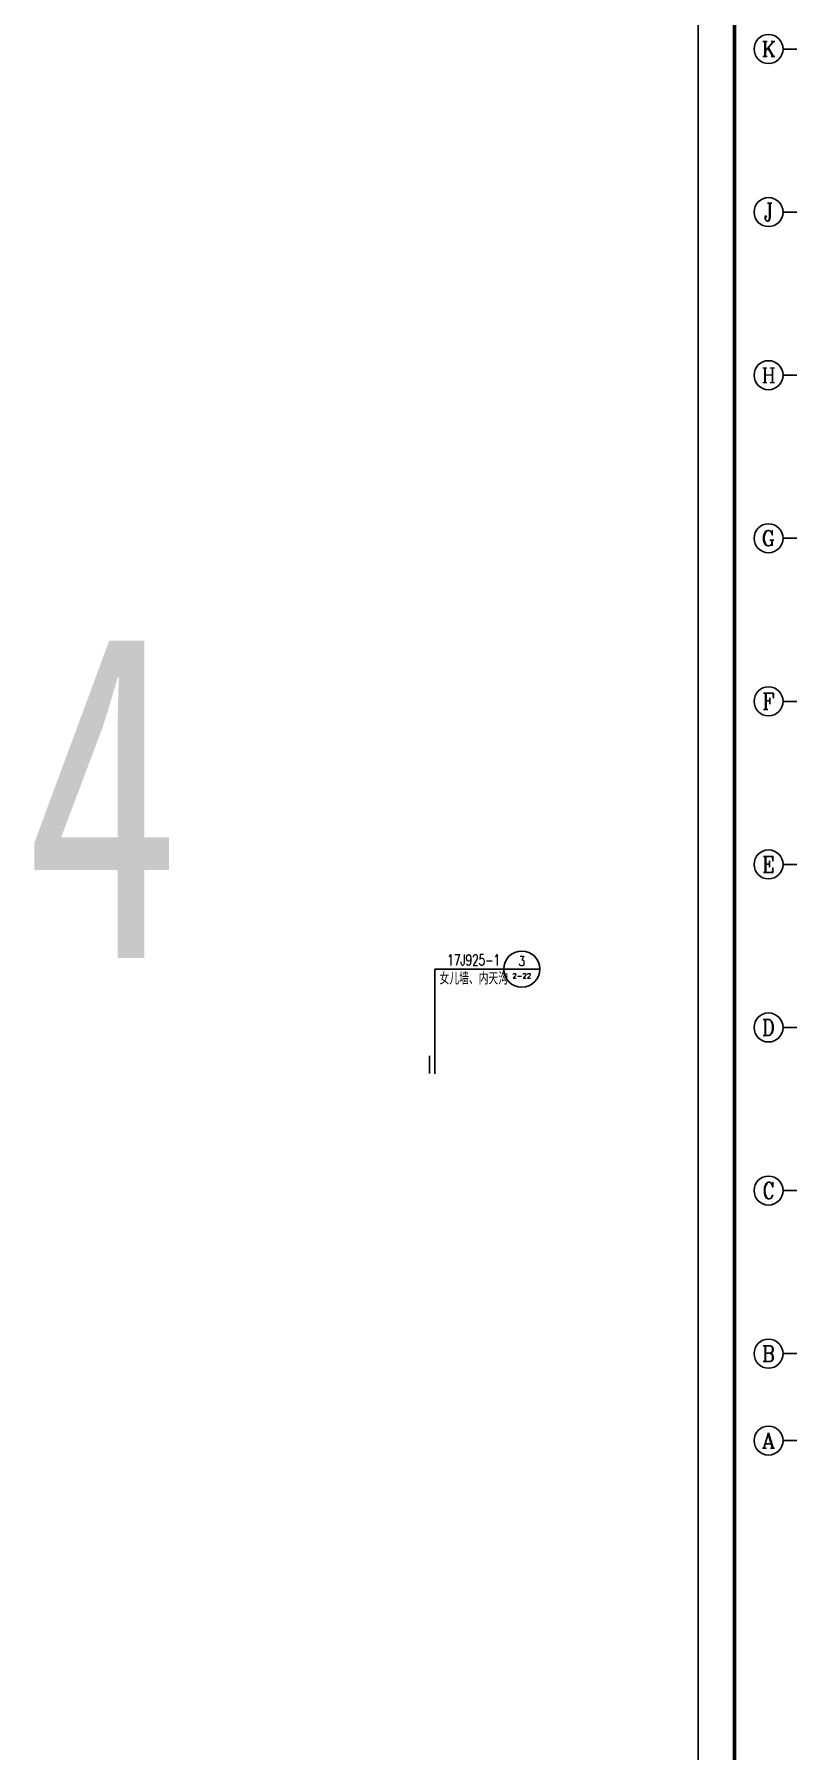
# Model space of a CAD drawing. Extents: x 1840316 to 2045362, y 17308253 to 17931430.
# Drawn here: x 1954879 to 1986066, y 17516621 to 17587663 of the extents above; entities that cross this region are included whole.
import ezdxf
from ezdxf.enums import TextEntityAlignment as Align

# ---------------------------------------------------------------- set-up
doc = ezdxf.new("R2010")
doc.units = 0
doc.header["$LTSCALE"] = 1000
doc.header["$MEASUREMENT"] = 0
for name, color, linetype in [('AXIS_TEXT', 7, 'Continuous'), ('AXIS_外部', 171, 'Continuous'), ('DIM_IDEN', 171, 'Continuous'), ('PUB_TEXT', 7, 'Continuous'), ('TK', 4, 'Continuous')]:
    doc.layers.add(name, color=color, linetype=linetype)
doc.styles.add('_TCH_AXIS', font='COMPLEX', dxfattribs={"bigfont": 'GBCBIG'})
doc.styles.add('_TCH_LABEL', font='COMPLEX', dxfattribs={"bigfont": 'GBCBIG'})
doc.styles.add('COMPLEX', font='COMPLEX')
doc.styles.add('HT', font='simhei.ttf', dxfattribs={"width": 0.7})

# ---------------------------------------------------------------- blocks, each defined once
blk = doc.blocks.new('GeYuanFrame_38856651', base_point=(18.76, 4.34))
at = {"layer": 'TK'}
blk.add_lwpolyline([(18.76, 424.34), (686.76, 424.34), (686.76, 4.34), (18.76, 4.34), (18.76, 424.34)], dxfattribs=at)
at = {"layer": 'TK', "const_width": 1}
blk.add_lwpolyline([(676.76, 414.34), (43.76, 414.34), (43.76, 14.34), (676.76, 14.34)], close=True, dxfattribs=at)
blk = doc.blocks.new('_AXISO')
blk.add_circle((0, 0), 0.5)
at = {"layer": 'AXIS_TEXT', "style": 'COMPLEX', "width": 1.041667}
blk.add_attdef('A', text='', height=0.56, dxfattribs=at).set_placement((-0.25, -0.28), (0.25, -0.28), align=Align.FIT)

msp = doc.modelspace()

# ---------------------------------------------------------------- linework, layer by layer
at = {"layer": 'AXIS_外部'}
for p, q in [((1991873.6, 17587054.7), (1985873.6, 17587054.7)), ((1991873.6, 17580304.7), (1985873.6, 17580304.7)), ((1991873.6, 17573554.7), (1985873.6, 17573554.7)), ((1991873.6, 17566804.7), (1985873.6, 17566804.7)), ((1991873.6, 17560054.7), (1985873.6, 17560054.7)), ((1991873.6, 17553304.7), (1985873.6, 17553304.7)), ((1991873.6, 17546554.7), (1985873.6, 17546554.7)), ((1991873.6, 17539804.7), (1985873.6, 17539804.7)), ((1991873.6, 17533054.7), (1985873.6, 17533054.7)), ((1991873.6, 17529454.7), (1985873.6, 17529454.7))]:
    msp.add_line(p, q, dxfattribs=at)
at = {"layer": 'DIM_IDEN'}
for p, q in [((1971464.3, 17548969.9), (1974308.7, 17548969.9)), ((1971464.3, 17544636.7), (1971464.3, 17548969.9)), ((1975808.7, 17548969.9), (1974308.7, 17548969.9))]:
    msp.add_line(p, q, dxfattribs=at)
at = {"layer": 'DIM_IDEN', "const_width": 75}
msp.add_lwpolyline([(1971239.3, 17544636.7), (1971239.3, 17545386.7)], dxfattribs=at)
at = {"layer": 'DIM_IDEN'}
msp.add_circle((1975058.7, 17548969.9), 750, dxfattribs=at)

# ---------------------------------------------------------------- block references
at = {"xscale": 150, "yscale": 150, "zscale": 150, "rotation": 270}
msp.add_blockref('GeYuanFrame_38856651', (1982361.6, 17602842), dxfattribs=at)
at = {"layer": 'AXIS_外部'}
ref = msp.add_blockref('_AXISO', (1985273.6, 17587054.7), dxfattribs=dict(at, xscale=1200, yscale=1200, zscale=1200))
ref.add_attrib('A', 'K', dxfattribs={"layer": 'AXIS_TEXT', "height": 622.9, "style": '_TCH_AXIS'}).set_placement((1984991.8, 17586743.2), (1985555.4, 17586743.2), align=Align.FIT)
ref = msp.add_blockref('_AXISO', (1985273.6, 17580304.7), dxfattribs=dict(at, xscale=1200, yscale=1200, zscale=1200))
ref.add_attrib('A', 'J', dxfattribs={"layer": 'AXIS_TEXT', "height": 744.1, "style": '_TCH_AXIS'}).set_placement((1985078.7, 17579932.6), (1985468.5, 17579932.6), align=Align.FIT)
ref = msp.add_blockref('_AXISO', (1985273.6, 17573554.7), dxfattribs=dict(at, xscale=1200, yscale=1200, zscale=1200))
ref.add_attrib('A', 'H', dxfattribs={"layer": 'AXIS_TEXT', "height": 608.3, "style": '_TCH_AXIS'}).set_placement((1984983.9, 17573250.5), (1985563.2, 17573250.5), align=Align.FIT)
ref = msp.add_blockref('_AXISO', (1985273.6, 17566804.7), dxfattribs=dict(at, xscale=1200, yscale=1200, zscale=1200))
ref.add_attrib('A', 'G', dxfattribs={"layer": 'AXIS_TEXT', "height": 637.8, "style": '_TCH_AXIS'}).set_placement((1985000.3, 17566485.8), (1985546.9, 17566485.8), align=Align.FIT)
ref = msp.add_blockref('_AXISO', (1985273.6, 17560054.7), dxfattribs=dict(at, xscale=1200, yscale=1200, zscale=1200))
ref.add_attrib('A', 'F', dxfattribs={"layer": 'AXIS_TEXT', "height": 668.2, "style": '_TCH_AXIS'}).set_placement((1985019.1, 17559720.6), (1985528.1, 17559720.6), align=Align.FIT)
ref = msp.add_blockref('_AXISO', (1985273.6, 17553304.7), dxfattribs=dict(at, xscale=1200, yscale=1200, zscale=1200))
ref.add_attrib('A', 'E', dxfattribs={"layer": 'AXIS_TEXT', "height": 668.2, "style": '_TCH_AXIS'}).set_placement((1985019.1, 17552970.6), (1985528.1, 17552970.6), align=Align.FIT)
ref = msp.add_blockref('_AXISO', (1985273.6, 17546554.7), dxfattribs=dict(at, xscale=1200, yscale=1200, zscale=1200))
ref.add_attrib('A', 'D', dxfattribs={"layer": 'AXIS_TEXT', "height": 652.9, "style": '_TCH_AXIS'}).set_placement((1985009.3, 17546228.2), (1985537.9, 17546228.2), align=Align.FIT)
ref = msp.add_blockref('_AXISO', (1985273.6, 17539804.7), dxfattribs=dict(at, xscale=1200, yscale=1200, zscale=1200))
ref.add_attrib('A', 'C', dxfattribs={"layer": 'AXIS_TEXT', "height": 683.5, "style": '_TCH_AXIS'}).set_placement((1985029.5, 17539462.9), (1985517.7, 17539462.9), align=Align.FIT)
ref = msp.add_blockref('_AXISO', (1985273.6, 17533054.7), dxfattribs=dict(at, xscale=1200, yscale=1200, zscale=1200))
ref.add_attrib('A', 'B', dxfattribs={"layer": 'AXIS_TEXT', "height": 652.9, "style": '_TCH_AXIS'}).set_placement((1985009.3, 17532728.2), (1985537.9, 17532728.2), align=Align.FIT)
ref = msp.add_blockref('_AXISO', (1985273.6, 17529454.7), dxfattribs=dict(at, xscale=1200, yscale=1200, zscale=1200))
ref.add_attrib('A', 'A', dxfattribs={"layer": 'AXIS_TEXT', "height": 637.8, "style": '_TCH_AXIS'}).set_placement((1985000.3, 17529135.8), (1985546.9, 17529135.8), align=Align.FIT)

# ---------------------------------------------------------------- texts
at = {"layer": 'PUB_TEXT'}
for s, height, style, width, p in [('4', 13519, 'HT', 0.7, (1954493.1, 17549434.4)), ('17J925-1', 446.25, '_TCH_LABEL', 0.705882, (1971976.2, 17549127.4))]:
    msp.add_text(s, height=height, dxfattribs=dict(at, style=style, width=width)).set_placement(p)
at = {"layer": 'PUB_TEXT', "style": '_TCH_LABEL'}
for s, height, p, p2 in [('3', 391.5, (1974928.2, 17549108.7), (1975189.2, 17549108.7)), ('2-22', 204.59, (1974669, 17548590.8), (1975448.4, 17548590.8))]:
    msp.add_text(s, height=height, dxfattribs=at).set_placement(p, p2, align=Align.FIT)
msp.add_text('女儿墙、内天沟', height=506.38, dxfattribs=at).set_placement((1971654.7, 17548332.1))

doc.saveas('drawing.dxf')
